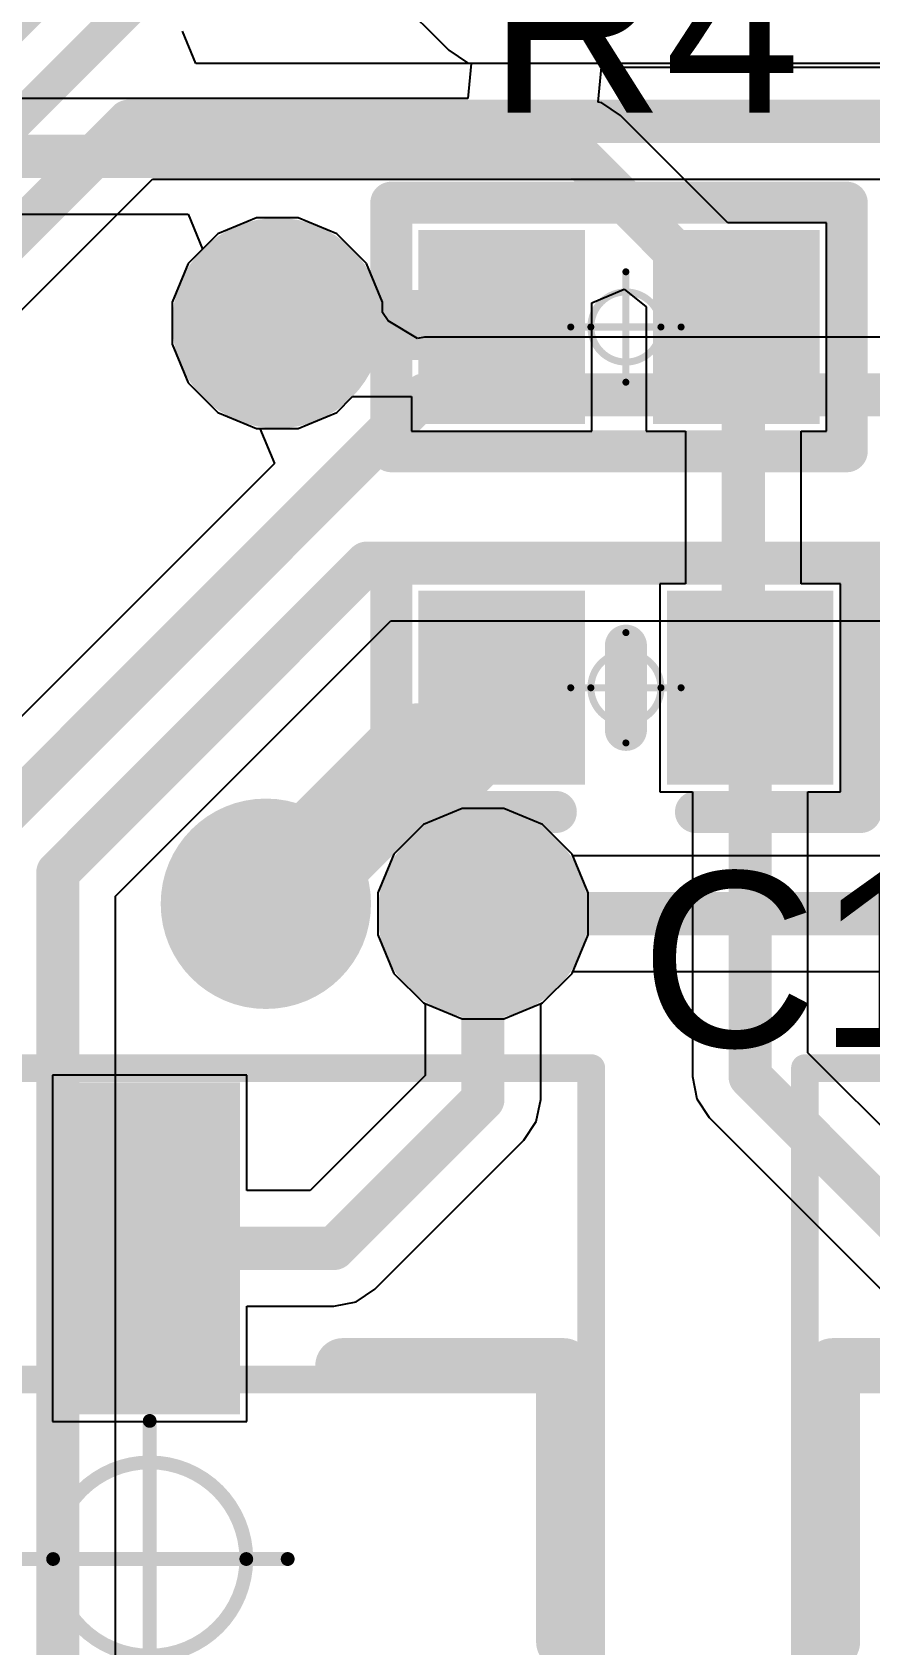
# Model space of a CAD drawing. Header units: inches. Extents: x -0.16 to 1.47, y -0.24 to 2.31.
# Drawn here: x 0.307 to 0.4265, y 1.4136 to 1.6435 of the extents above; entities that cross this region are included whole.
import ezdxf

# ---------------------------------------------------------------- set-up
doc = ezdxf.new("R2010")
doc.units = ezdxf.units.IN
doc.header["$MEASUREMENT"] = 0
for name, color, linetype in [('Bottom Layer', 5, 'Continuous'), ('Bottom Solder', 6, 'Continuous'), ('GND', 76, 'Continuous'), ('Mechanical 13', 56, 'Continuous'), ('Mechanical 15', 56, 'Continuous'), ('POWER', 16, 'Continuous'), ('Top Layer', 1, 'Continuous'), ('Top Overlay', 2, 'Continuous'), ('Top Paste', 8, 'Continuous'), ('Top Solder', 216, 'Continuous'), ('Via Holes', 16, 'Continuous')]:
    doc.layers.add(name, color=color, linetype=linetype)
doc.styles.add('Arial', font='', dxfattribs={"height": 0.2})
doc.styles.get('Arial').set_extended_font_data('Arial')

# ---------------------------------------------------------------- blocks, each defined once
blk = doc.blocks.new('SOT23_3L_14')
at = {"layer": 'Top Layer'}
for points in [[(0.00886, 0.02461), (-0.00886, 0.02461), (-0.00886, 0.06398), (0.00886, 0.06398)], [(-0.02854, -0.06469), (-0.04626, -0.06469), (-0.04626, -0.02531), (-0.02854, -0.02531)], [(0.04626, -0.06469), (0.02854, -0.06469), (0.02854, -0.02531), (0.04626, -0.02531)]]:
    blk.add_hatch(color=1, dxfattribs=at).paths.add_polyline_path(points)
at = {"layer": 'Top Paste'}
for points in [[(0.00886, 0.02461), (-0.00886, 0.02461), (-0.00886, 0.06398), (0.00886, 0.06398)], [(-0.02854, -0.06469), (-0.04626, -0.06469), (-0.04626, -0.02531), (-0.02854, -0.02531)], [(0.04626, -0.06469), (0.02854, -0.06469), (0.02854, -0.02531), (0.04626, -0.02531)]]:
    blk.add_hatch(color=8, dxfattribs=at).paths.add_polyline_path(points)
at = {"layer": 'Top Solder'}
for points in [[(0.01286, 0.02061), (-0.01286, 0.02061), (-0.01286, 0.06798), (0.01286, 0.06798)], [(-0.02454, -0.06869), (-0.05026, -0.06869), (-0.05026, -0.02131), (-0.02454, -0.02131)], [(0.05026, -0.06869), (0.02454, -0.06869), (0.02454, -0.02131), (0.05026, -0.02131)]]:
    blk.add_hatch(color=216, dxfattribs=at).paths.add_polyline_path(points)
at = {"layer": 'Mechanical 13'}
for points in [[(-0.05906, -0.02559, 0.00394, 0.00394, 0), (-0.05906, 0.02559, 0.00394, 0.00394, 0)], [(-0.05906, 0.02559, 0.00394, 0.00394, 0), (0.05906, 0.02559, 0.00394, 0.00394, 0)], [(0.05906, -0.02559, 0.00394, 0.00394, 0), (0.05906, 0.02559, 0.00394, 0.00394, 0)], [(-0.05906, -0.02559, 0.00394, 0.00394, 0), (0.05906, -0.02559, 0.00394, 0.00394, 0)]]:
    blk.add_lwpolyline(points, format="xyseb", dxfattribs=at)
for points in [[(-0.06004, 0.02559, 0.00197, 0.00197, 1), (-0.05807, 0.02559, 0.00197, 0.00197, 1)], [(-0.06004, 0.02559, 0.00197, 0.00197, 1), (-0.05807, 0.02559, 0.00197, 0.00197, 1)], [(0.05807, 0.02559, 0.00197, 0.00197, 1), (0.06004, 0.02559, 0.00197, 0.00197, 1)], [(0.05807, 0.02559, 0.00197, 0.00197, 1), (0.06004, 0.02559, 0.00197, 0.00197, 1)], [(-0.06004, -0.02559, 0.00197, 0.00197, 1), (-0.05807, -0.02559, 0.00197, 0.00197, 1)], [(-0.06004, -0.02559, 0.00197, 0.00197, 1), (-0.05807, -0.02559, 0.00197, 0.00197, 1)], [(0.05807, -0.02559, 0.00197, 0.00197, 1), (0.06004, -0.02559, 0.00197, 0.00197, 1)], [(0.05807, -0.02559, 0.00197, 0.00197, 1), (0.06004, -0.02559, 0.00197, 0.00197, 1)]]:
    blk.add_lwpolyline(points, format="xyseb", close=True, dxfattribs=at)
at = {"layer": 'Mechanical 15'}
for points in [[(-0.06299, -0.07, 0.00394, 0.00394, 0), (-0.06299, 0.07, 0.00394, 0.00394, 0)], [(-0.06299, 0.07, 0.00394, 0.00394, 0), (0.06299, 0.07, 0.00394, 0.00394, 0)], [(0.06299, -0.07, 0.00394, 0.00394, 0), (0.06299, 0.07, 0.00394, 0.00394, 0)], [(0, -0.01969, 0.00197, 0.00197, 0), (0, 0.01969, 0.00197, 0.00197, 0)], [(-0.01969, 0, 0.00197, 0.00197, 0), (0.01969, 0, 0.00197, 0.00197, 0)], [(-0.06299, -0.07, 0.00394, 0.00394, 0), (0.06299, -0.07, 0.00394, 0.00394, 0)]]:
    blk.add_lwpolyline(points, format="xyseb", dxfattribs=at)
for points in [[(-0.06398, 0.07, 0.00197, 0.00197, 1), (-0.06201, 0.07, 0.00197, 0.00197, 1)], [(-0.06398, 0.07, 0.00197, 0.00197, 1), (-0.06201, 0.07, 0.00197, 0.00197, 1)], [(0.06201, 0.07, 0.00197, 0.00197, 1), (0.06398, 0.07, 0.00197, 0.00197, 1)], [(0.06201, 0.07, 0.00197, 0.00197, 1), (0.06398, 0.07, 0.00197, 0.00197, 1)], [(-0.00049, 0.01969, 0.000984, 0.000984, 1), (0.00049, 0.01969, 0.000984, 0.000984, 1)], [(0.01378, 0, 0.00197, 0.00197, 1), (-0.01378, 0, 0.00197, 0.00197, 1)], [(-0.02018, 0, 0.000984, 0.000984, 1), (-0.01919, 0, 0.000984, 0.000984, 1)], [(-0.01427, 0, 0.000984, 0.000984, 1), (-0.01329, 0, 0.000984, 0.000984, 1)], [(0.01329, 0, 0.000984, 0.000984, 1), (0.01427, 0, 0.000984, 0.000984, 1)], [(0.01919, 0, 0.000984, 0.000984, 1), (0.02018, 0, 0.000984, 0.000984, 1)], [(-0.00049, -0.01969, 0.000984, 0.000984, 1), (0.00049, -0.01969, 0.000984, 0.000984, 1)], [(-0.06398, -0.07, 0.00197, 0.00197, 1), (-0.06201, -0.07, 0.00197, 0.00197, 1)], [(-0.06398, -0.07, 0.00197, 0.00197, 1), (-0.06201, -0.07, 0.00197, 0.00197, 1)], [(0.06201, -0.07, 0.00197, 0.00197, 1), (0.06398, -0.07, 0.00197, 0.00197, 1)], [(0.06201, -0.07, 0.00197, 0.00197, 1), (0.06398, -0.07, 0.00197, 0.00197, 1)]]:
    blk.add_lwpolyline(points, format="xyseb", close=True, dxfattribs=at)
at = {"layer": 'Top Overlay'}
for points in [[(-0.05906, 0.02756, 0.00787, 0.00787, 0), (-0.02756, 0.02756, 0.00787, 0.00787, 0)], [(-0.05906, -0.01181, 0.00787, 0.00787, 0), (-0.05906, 0.02756, 0.00787, 0.00787, 0)], [(0.02756, 0.02756, 0.00787, 0.00787, 0), (0.05906, 0.02756, 0.00787, 0.00787, 0)], [(0.05906, -0.01181, 0.00787, 0.00787, 0), (0.05906, 0.02756, 0.00787, 0.00787, 0)]]:
    blk.add_lwpolyline(points, format="xyseb", dxfattribs=at)
for points in [[(-0.06102, 0.02756, 0.00394, 0.00394, 1), (-0.05709, 0.02756, 0.00394, 0.00394, 1)], [(-0.06102, 0.02756, 0.00394, 0.00394, 1), (-0.05709, 0.02756, 0.00394, 0.00394, 1)], [(-0.02953, 0.02756, 0.00394, 0.00394, 1), (-0.02559, 0.02756, 0.00394, 0.00394, 1)], [(0.02559, 0.02756, 0.00394, 0.00394, 1), (0.02953, 0.02756, 0.00394, 0.00394, 1)], [(0.05709, 0.02756, 0.00394, 0.00394, 1), (0.06102, 0.02756, 0.00394, 0.00394, 1)], [(0.05709, 0.02756, 0.00394, 0.00394, 1), (0.06102, 0.02756, 0.00394, 0.00394, 1)], [(-0.06102, -0.01181, 0.00394, 0.00394, 1), (-0.05709, -0.01181, 0.00394, 0.00394, 1)], [(0.05709, -0.01181, 0.00394, 0.00394, 1), (0.06102, -0.01181, 0.00394, 0.00394, 1)], [(-0.05807, -0.06, 0.00984, 0.00984, 1), (-0.06791, -0.06, 0.00984, 0.00984, 1)], [(-0.07037, -0.06, 0.00492, 0.00492, 1), (-0.06545, -0.06, 0.00492, 0.00492, 1)], [(-0.06053, -0.06, 0.00492, 0.00492, 1), (-0.05561, -0.06, 0.00492, 0.00492, 1)]]:
    blk.add_lwpolyline(points, format="xyseb", close=True, dxfattribs=at)
blk = doc.blocks.new('C_0402_L_46')
at = {"layer": 'Top Layer'}
for points in [[(-0.02559, 0.00984), (-0.00984, 0.00984), (-0.00984, -0.00984), (-0.02559, -0.00984)], [(0.00984, 0.00984), (0.02559, 0.00984), (0.02559, -0.00985), (0.00984, -0.00985)]]:
    blk.add_hatch(color=1, dxfattribs=at).paths.add_polyline_path(points)
at = {"layer": 'Top Paste'}
for points in [[(-0.02559, 0.00984), (-0.00984, 0.00984), (-0.00984, -0.00984), (-0.02559, -0.00984)], [(0.00984, 0.00984), (0.02559, 0.00984), (0.02559, -0.00985), (0.00984, -0.00985)]]:
    blk.add_hatch(color=8, dxfattribs=at).paths.add_polyline_path(points)
at = {"layer": 'Top Solder'}
for points in [[(-0.02959, 0.01384), (-0.00584, 0.01384), (-0.00584, -0.01384), (-0.02959, -0.01384)], [(0.00584, 0.01384), (0.02959, 0.01384), (0.02959, -0.01385), (0.00584, -0.01385)]]:
    blk.add_hatch(color=216, dxfattribs=at).paths.add_polyline_path(points)
at = {"layer": 'Mechanical 15'}
for points in [[(0, 0.00787, 0.001, 0.001, 0), (0, -0.00787, 0.001, 0.001, 0)], [(0.00787, 0, 0.001, 0.001, 0), (-0.00787, 0, 0.001, 0.001, 0)]]:
    blk.add_lwpolyline(points, format="xyseb", dxfattribs=at)
for points in [[(-0.00025, 0.00787, 0.0005, 0.0005, 1), (0.00025, 0.00787, 0.0005, 0.0005, 1)], [(0.005, 0, 0.001, 0.001, 1), (-0.005, 0, 0.001, 0.001, 1)], [(-0.00812, 0, 0.0005, 0.0005, 1), (-0.00762, 0, 0.0005, 0.0005, 1)], [(-0.00525, 0, 0.0005, 0.0005, 1), (-0.00475, 0, 0.0005, 0.0005, 1)], [(0.00475, 0, 0.0005, 0.0005, 1), (0.00525, 0, 0.0005, 0.0005, 1)], [(0.00762, 0, 0.0005, 0.0005, 1), (0.00812, 0, 0.0005, 0.0005, 1)], [(-0.00025, -0.00787, 0.0005, 0.0005, 1), (0.00025, -0.00787, 0.0005, 0.0005, 1)]]:
    blk.add_lwpolyline(points, format="xyseb", close=True, dxfattribs=at)
at = {"layer": 'Top Overlay'}
for points in [[(-0.01, 0.01771, 0.006, 0.006, 0), (-0.03346, 0.01771, 0.006, 0.006, 0)], [(-0.03346, 0.01771, 0.006, 0.006, 0), (-0.03346, -0.01771, 0.006, 0.006, 0)], [(0.03346, 0.01771, 0.006, 0.006, 0), (0.01, 0.01771, 0.006, 0.006, 0)], [(0.03346, 0.01771, 0.006, 0.006, 0), (0.03346, -0.01772, 0.006, 0.006, 0)], [(0, 0.006, 0.006, 0.006, 0), (0, -0.006, 0.006, 0.006, 0)], [(-0.01, -0.01771, 0.006, 0.006, 0), (-0.03346, -0.01771, 0.006, 0.006, 0)], [(-0.03345, -0.01772, 0.006, 0.006, 0), (-0.03346, -0.01771, 0.006, 0.006, 0)], [(0.03346, -0.01771, 0.006, 0.006, 0), (0.01, -0.01771, 0.006, 0.006, 0)]]:
    blk.add_lwpolyline(points, format="xyseb", dxfattribs=at)
for points in [[(-0.03496, 0.01771, 0.003, 0.003, 1), (-0.03196, 0.01771, 0.003, 0.003, 1)], [(-0.03496, 0.01771, 0.003, 0.003, 1), (-0.03196, 0.01771, 0.003, 0.003, 1)], [(-0.0115, 0.01771, 0.003, 0.003, 1), (-0.0085, 0.01771, 0.003, 0.003, 1)], [(0.0085, 0.01771, 0.003, 0.003, 1), (0.0115, 0.01771, 0.003, 0.003, 1)], [(0.03196, 0.01771, 0.003, 0.003, 1), (0.03496, 0.01771, 0.003, 0.003, 1)], [(0.03196, 0.01771, 0.003, 0.003, 1), (0.03496, 0.01771, 0.003, 0.003, 1)], [(-0.0015, 0.006, 0.003, 0.003, 1), (0.0015, 0.006, 0.003, 0.003, 1)], [(-0.0015, -0.006, 0.003, 0.003, 1), (0.0015, -0.006, 0.003, 0.003, 1)], [(-0.03496, -0.01771, 0.003, 0.003, 1), (-0.03196, -0.01771, 0.003, 0.003, 1)], [(-0.03496, -0.01771, 0.003, 0.003, 1), (-0.03196, -0.01771, 0.003, 0.003, 1)], [(-0.03496, -0.01771, 0.003, 0.003, 1), (-0.03196, -0.01771, 0.003, 0.003, 1)], [(-0.03495, -0.01772, 0.003, 0.003, 1), (-0.03195, -0.01772, 0.003, 0.003, 1)], [(-0.0115, -0.01771, 0.003, 0.003, 1), (-0.0085, -0.01771, 0.003, 0.003, 1)], [(0.0085, -0.01771, 0.003, 0.003, 1), (0.0115, -0.01771, 0.003, 0.003, 1)], [(0.03196, -0.01771, 0.003, 0.003, 1), (0.03496, -0.01771, 0.003, 0.003, 1)], [(0.03196, -0.01772, 0.003, 0.003, 1), (0.03496, -0.01772, 0.003, 0.003, 1)]]:
    blk.add_lwpolyline(points, format="xyseb", close=True, dxfattribs=at)
blk = doc.blocks.new('SOT23_3L_58')
at = {"layer": 'Top Layer'}
for points in [[(0.00886, 0.02461), (-0.00886, 0.02461), (-0.00886, 0.06398), (0.00886, 0.06398)], [(-0.02854, -0.06469), (-0.04626, -0.06469), (-0.04626, -0.02531), (-0.02854, -0.02531)], [(0.04626, -0.06469), (0.02854, -0.06469), (0.02854, -0.02531), (0.04626, -0.02531)]]:
    blk.add_hatch(color=1, dxfattribs=at).paths.add_polyline_path(points)
at = {"layer": 'Top Paste'}
for points in [[(0.00886, 0.02461), (-0.00886, 0.02461), (-0.00886, 0.06398), (0.00886, 0.06398)], [(-0.02854, -0.06469), (-0.04626, -0.06469), (-0.04626, -0.02531), (-0.02854, -0.02531)], [(0.04626, -0.06469), (0.02854, -0.06469), (0.02854, -0.02531), (0.04626, -0.02531)]]:
    blk.add_hatch(color=8, dxfattribs=at).paths.add_polyline_path(points)
at = {"layer": 'Top Solder'}
for points in [[(0.01286, 0.02061), (-0.01286, 0.02061), (-0.01286, 0.06798), (0.01286, 0.06798)], [(-0.02454, -0.06869), (-0.05026, -0.06869), (-0.05026, -0.02131), (-0.02454, -0.02131)], [(0.05026, -0.06869), (0.02454, -0.06869), (0.02454, -0.02131), (0.05026, -0.02131)]]:
    blk.add_hatch(color=216, dxfattribs=at).paths.add_polyline_path(points)
at = {"layer": 'Mechanical 13'}
for points in [[(-0.05906, -0.02559, 0.00394, 0.00394, 0), (-0.05906, 0.02559, 0.00394, 0.00394, 0)], [(-0.05906, 0.02559, 0.00394, 0.00394, 0), (0.05906, 0.02559, 0.00394, 0.00394, 0)], [(0.05906, -0.02559, 0.00394, 0.00394, 0), (0.05906, 0.02559, 0.00394, 0.00394, 0)], [(-0.05906, -0.02559, 0.00394, 0.00394, 0), (0.05906, -0.02559, 0.00394, 0.00394, 0)]]:
    blk.add_lwpolyline(points, format="xyseb", dxfattribs=at)
for points in [[(-0.06004, 0.02559, 0.00197, 0.00197, 1), (-0.05807, 0.02559, 0.00197, 0.00197, 1)], [(-0.06004, 0.02559, 0.00197, 0.00197, 1), (-0.05807, 0.02559, 0.00197, 0.00197, 1)], [(0.05807, 0.02559, 0.00197, 0.00197, 1), (0.06004, 0.02559, 0.00197, 0.00197, 1)], [(0.05807, 0.02559, 0.00197, 0.00197, 1), (0.06004, 0.02559, 0.00197, 0.00197, 1)], [(-0.06004, -0.02559, 0.00197, 0.00197, 1), (-0.05807, -0.02559, 0.00197, 0.00197, 1)], [(-0.06004, -0.02559, 0.00197, 0.00197, 1), (-0.05807, -0.02559, 0.00197, 0.00197, 1)], [(0.05807, -0.02559, 0.00197, 0.00197, 1), (0.06004, -0.02559, 0.00197, 0.00197, 1)], [(0.05807, -0.02559, 0.00197, 0.00197, 1), (0.06004, -0.02559, 0.00197, 0.00197, 1)]]:
    blk.add_lwpolyline(points, format="xyseb", close=True, dxfattribs=at)
at = {"layer": 'Mechanical 15'}
for points in [[(-0.06299, -0.07, 0.00394, 0.00394, 0), (-0.06299, 0.07, 0.00394, 0.00394, 0)], [(-0.06299, 0.07, 0.00394, 0.00394, 0), (0.06299, 0.07, 0.00394, 0.00394, 0)], [(0.06299, -0.07, 0.00394, 0.00394, 0), (0.06299, 0.07, 0.00394, 0.00394, 0)], [(0, -0.01969, 0.00197, 0.00197, 0), (0, 0.01969, 0.00197, 0.00197, 0)], [(-0.01969, 0, 0.00197, 0.00197, 0), (0.01969, 0, 0.00197, 0.00197, 0)], [(-0.06299, -0.07, 0.00394, 0.00394, 0), (0.06299, -0.07, 0.00394, 0.00394, 0)]]:
    blk.add_lwpolyline(points, format="xyseb", dxfattribs=at)
for points in [[(-0.06398, 0.07, 0.00197, 0.00197, 1), (-0.06201, 0.07, 0.00197, 0.00197, 1)], [(-0.06398, 0.07, 0.00197, 0.00197, 1), (-0.06201, 0.07, 0.00197, 0.00197, 1)], [(0.06201, 0.07, 0.00197, 0.00197, 1), (0.06398, 0.07, 0.00197, 0.00197, 1)], [(0.06201, 0.07, 0.00197, 0.00197, 1), (0.06398, 0.07, 0.00197, 0.00197, 1)], [(-0.00049, 0.01969, 0.000984, 0.000984, 1), (0.00049, 0.01969, 0.000984, 0.000984, 1)], [(0.01378, 0, 0.00197, 0.00197, 1), (-0.01378, 0, 0.00197, 0.00197, 1)], [(-0.02018, 0, 0.000984, 0.000984, 1), (-0.01919, 0, 0.000984, 0.000984, 1)], [(-0.01427, 0, 0.000984, 0.000984, 1), (-0.01329, 0, 0.000984, 0.000984, 1)], [(0.01329, 0, 0.000984, 0.000984, 1), (0.01427, 0, 0.000984, 0.000984, 1)], [(0.01919, 0, 0.000984, 0.000984, 1), (0.02018, 0, 0.000984, 0.000984, 1)], [(-0.00049, -0.01969, 0.000984, 0.000984, 1), (0.00049, -0.01969, 0.000984, 0.000984, 1)], [(-0.06398, -0.07, 0.00197, 0.00197, 1), (-0.06201, -0.07, 0.00197, 0.00197, 1)], [(-0.06398, -0.07, 0.00197, 0.00197, 1), (-0.06201, -0.07, 0.00197, 0.00197, 1)], [(0.06201, -0.07, 0.00197, 0.00197, 1), (0.06398, -0.07, 0.00197, 0.00197, 1)], [(0.06201, -0.07, 0.00197, 0.00197, 1), (0.06398, -0.07, 0.00197, 0.00197, 1)]]:
    blk.add_lwpolyline(points, format="xyseb", close=True, dxfattribs=at)
at = {"layer": 'Top Overlay'}
for points in [[(-0.05906, 0.02756, 0.00787, 0.00787, 0), (-0.02756, 0.02756, 0.00787, 0.00787, 0)], [(-0.05906, -0.01181, 0.00787, 0.00787, 0), (-0.05906, 0.02756, 0.00787, 0.00787, 0)], [(0.02756, 0.02756, 0.00787, 0.00787, 0), (0.05906, 0.02756, 0.00787, 0.00787, 0)], [(0.05906, -0.01181, 0.00787, 0.00787, 0), (0.05906, 0.02756, 0.00787, 0.00787, 0)]]:
    blk.add_lwpolyline(points, format="xyseb", dxfattribs=at)
for points in [[(-0.06102, 0.02756, 0.00394, 0.00394, 1), (-0.05709, 0.02756, 0.00394, 0.00394, 1)], [(-0.06102, 0.02756, 0.00394, 0.00394, 1), (-0.05709, 0.02756, 0.00394, 0.00394, 1)], [(-0.02953, 0.02756, 0.00394, 0.00394, 1), (-0.02559, 0.02756, 0.00394, 0.00394, 1)], [(0.02559, 0.02756, 0.00394, 0.00394, 1), (0.02953, 0.02756, 0.00394, 0.00394, 1)], [(0.05709, 0.02756, 0.00394, 0.00394, 1), (0.06102, 0.02756, 0.00394, 0.00394, 1)], [(0.05709, 0.02756, 0.00394, 0.00394, 1), (0.06102, 0.02756, 0.00394, 0.00394, 1)], [(-0.06102, -0.01181, 0.00394, 0.00394, 1), (-0.05709, -0.01181, 0.00394, 0.00394, 1)], [(0.05709, -0.01181, 0.00394, 0.00394, 1), (0.06102, -0.01181, 0.00394, 0.00394, 1)], [(-0.05807, -0.06, 0.00984, 0.00984, 1), (-0.06791, -0.06, 0.00984, 0.00984, 1)], [(-0.07037, -0.06, 0.00492, 0.00492, 1), (-0.06545, -0.06, 0.00492, 0.00492, 1)], [(-0.06053, -0.06, 0.00492, 0.00492, 1), (-0.05561, -0.06, 0.00492, 0.00492, 1)]]:
    blk.add_lwpolyline(points, format="xyseb", close=True, dxfattribs=at)
blk = doc.blocks.new('R_0402_L_65')
at = {"layer": 'Top Layer'}
for points in [[(-0.02363, 0.00984), (-0.00788, 0.00984), (-0.00788, -0.00985), (-0.02363, -0.00985)], [(0.00984, 0.00984), (0.02559, 0.00984), (0.02559, -0.00985), (0.00984, -0.00985)]]:
    blk.add_hatch(color=1, dxfattribs=at).paths.add_polyline_path(points)
at = {"layer": 'Top Paste'}
for points in [[(-0.02363, 0.00984), (-0.00788, 0.00984), (-0.00788, -0.00985), (-0.02363, -0.00985)], [(0.00984, 0.00984), (0.02559, 0.00984), (0.02559, -0.00985), (0.00984, -0.00985)]]:
    blk.add_hatch(color=8, dxfattribs=at).paths.add_polyline_path(points)
at = {"layer": 'Top Solder'}
for points in [[(-0.02763, 0.01384), (-0.00388, 0.01384), (-0.00388, -0.01385), (-0.02763, -0.01385)], [(0.00584, 0.01384), (0.02959, 0.01384), (0.02959, -0.01385), (0.00584, -0.01385)]]:
    blk.add_hatch(color=216, dxfattribs=at).paths.add_polyline_path(points)
at = {"layer": 'Mechanical 15'}
for points in [[(0, 0.00787, 0.001, 0.001, 0), (0, -0.00787, 0.001, 0.001, 0)], [(0.00787, 0, 0.001, 0.001, 0), (-0.00787, 0, 0.001, 0.001, 0)]]:
    blk.add_lwpolyline(points, format="xyseb", dxfattribs=at)
for points in [[(-0.00025, 0.00787, 0.0005, 0.0005, 1), (0.00025, 0.00787, 0.0005, 0.0005, 1)], [(0.005, 0, 0.001, 0.001, 1), (-0.005, 0, 0.001, 0.001, 1)], [(-0.00812, 0, 0.0005, 0.0005, 1), (-0.00762, 0, 0.0005, 0.0005, 1)], [(-0.00525, 0, 0.0005, 0.0005, 1), (-0.00475, 0, 0.0005, 0.0005, 1)], [(0.00475, 0, 0.0005, 0.0005, 1), (0.00525, 0, 0.0005, 0.0005, 1)], [(0.00762, 0, 0.0005, 0.0005, 1), (0.00812, 0, 0.0005, 0.0005, 1)], [(-0.00025, -0.00787, 0.0005, 0.0005, 1), (0.00025, -0.00787, 0.0005, 0.0005, 1)]]:
    blk.add_lwpolyline(points, format="xyseb", close=True, dxfattribs=at)
at = {"layer": 'Top Overlay'}
for points in [[(-0.0315, 0.01771, 0.006, 0.006, 0), (-0.0315, -0.01772, 0.006, 0.006, 0)], [(0.03346, 0.01771, 0.006, 0.006, 0), (-0.0315, 0.01771, 0.006, 0.006, 0)], [(0.03346, 0.01771, 0.006, 0.006, 0), (0.03346, -0.01772, 0.006, 0.006, 0)], [(0.03346, -0.01772, 0.006, 0.006, 0), (-0.0315, -0.01772, 0.006, 0.006, 0)]]:
    blk.add_lwpolyline(points, format="xyseb", dxfattribs=at)
for points in [[(-0.033, 0.01771, 0.003, 0.003, 1), (-0.03, 0.01771, 0.003, 0.003, 1)], [(-0.033, 0.01771, 0.003, 0.003, 1), (-0.03, 0.01771, 0.003, 0.003, 1)], [(0.03196, 0.01771, 0.003, 0.003, 1), (0.03496, 0.01771, 0.003, 0.003, 1)], [(0.03196, 0.01771, 0.003, 0.003, 1), (0.03496, 0.01771, 0.003, 0.003, 1)], [(-0.033, -0.01772, 0.003, 0.003, 1), (-0.03, -0.01772, 0.003, 0.003, 1)], [(-0.033, -0.01772, 0.003, 0.003, 1), (-0.03, -0.01772, 0.003, 0.003, 1)], [(0.03196, -0.01772, 0.003, 0.003, 1), (0.03496, -0.01772, 0.003, 0.003, 1)], [(0.03196, -0.01772, 0.003, 0.003, 1), (0.03496, -0.01772, 0.003, 0.003, 1)]]:
    blk.add_lwpolyline(points, format="xyseb", close=True, dxfattribs=at)

msp = doc.modelspace()

# ---------------------------------------------------------------- hatches: boundary and pattern name
at = {"layer": 'Bottom Layer'}
h = msp.add_hatch(color=5, dxfattribs=at)
edge = h.paths.add_edge_path()
edge.add_arc((0.342, 1.602), 0.01, 0, 360)
h = msp.add_hatch(color=5, dxfattribs=at)
edge = h.paths.add_edge_path()
edge.add_arc((0.34036, 1.51921), 0.01, 0, 360)
h = msp.add_hatch(color=5, dxfattribs=at)
edge = h.paths.add_edge_path()
edge.add_arc((0.37132, 1.51779), 0.01, 0, 360)
at = {"layer": 'Bottom Solder'}
h = msp.add_hatch(color=6, dxfattribs=at)
edge = h.paths.add_edge_path()
edge.add_arc((0.342, 1.602), 0.014, 0, 360)
h = msp.add_hatch(color=6, dxfattribs=at)
edge = h.paths.add_edge_path()
edge.add_arc((0.34036, 1.51921), 0.014, 0, 360)
h = msp.add_hatch(color=6, dxfattribs=at)
edge = h.paths.add_edge_path()
edge.add_arc((0.37132, 1.51779), 0.014, 0, 360)
at = {"layer": 'GND'}
h = msp.add_hatch(color=76, dxfattribs=at)
edge = h.paths.add_edge_path()
edge.add_arc((0.342, 1.602), 0.015, 0, 360)
h = msp.add_hatch(color=76, dxfattribs=at)
edge = h.paths.add_edge_path()
edge.add_arc((0.37132, 1.51779), 0.015, 0, 360)
at = {"layer": 'POWER'}
h = msp.add_hatch(color=16, dxfattribs=at)
edge = h.paths.add_edge_path()
edge.add_arc((0.34036, 1.51921), 0.015, 0, 360)
h = msp.add_hatch(color=16, dxfattribs=at)
edge = h.paths.add_edge_path()
edge.add_arc((0.37132, 1.51779), 0.015, 0, 360)
at = {"layer": 'Top Layer'}
h = msp.add_hatch(color=1, dxfattribs=at)
edge = h.paths.add_edge_path()
edge.add_arc((0.342, 1.602), 0.01, 0, 360)
h = msp.add_hatch(color=1, dxfattribs=at)
edge = h.paths.add_edge_path()
edge.add_arc((0.34036, 1.51921), 0.01, 0, 360)
h = msp.add_hatch(color=1, dxfattribs=at)
edge = h.paths.add_edge_path()
edge.add_arc((0.37132, 1.51779), 0.01, 0, 360)
at = {"layer": 'Top Solder'}
h = msp.add_hatch(color=216, dxfattribs=at)
edge = h.paths.add_edge_path()
edge.add_arc((0.342, 1.602), 0.014, 0, 360)
h = msp.add_hatch(color=216, dxfattribs=at)
edge = h.paths.add_edge_path()
edge.add_arc((0.34036, 1.51921), 0.014, 0, 360)
h = msp.add_hatch(color=216, dxfattribs=at)
edge = h.paths.add_edge_path()
edge.add_arc((0.37132, 1.51779), 0.014, 0, 360)
at = {"layer": 'Via Holes'}
h = msp.add_hatch(color=7, dxfattribs=at)
edge = h.paths.add_edge_path()
edge.add_arc((0.342, 1.602), 0.005, 0, 360)
h = msp.add_hatch(color=7, dxfattribs=at)
edge = h.paths.add_edge_path()
edge.add_arc((0.34036, 1.51921), 0.005, 0, 360)
h = msp.add_hatch(color=7, dxfattribs=at)
edge = h.paths.add_edge_path()
edge.add_arc((0.37132, 1.51779), 0.005, 0, 360)

# ---------------------------------------------------------------- linework, layer by layer
at = {"layer": 'Bottom Layer'}
for p, q in [((0.33037, 1.63902), (0.32845, 1.64364)), ((0.47528, 1.63902), (0.33037, 1.63902)), ((0.24374, 1.54209), (0.32419, 1.62254)), ((0.32419, 1.62254), (0.47195, 1.62254)), ((0.33902, 1.617), (0.3335, 1.61472)), ((0.34498, 1.617), (0.33902, 1.617)), ((0.3505, 1.61472), (0.34498, 1.617)), ((0.3335, 1.61472), (0.32928, 1.6105)), ((0.35472, 1.6105), (0.3505, 1.61472)), ((0.32928, 1.6105), (0.327, 1.60498)), ((0.357, 1.60498), (0.35472, 1.6105)), ((0.327, 1.60498), (0.327, 1.59902)), ((0.357, 1.6035), (0.357, 1.60498)), ((0.35783, 1.60231), (0.357, 1.6035)), ((0.362, 1.59982), (0.35783, 1.60231)), ((0.327, 1.59902), (0.32928, 1.5935)), ((0.363, 1.60002), (0.362, 1.59982)), ((0.42897, 1.60002), (0.363, 1.60002)), ((0.363, 1.60002), (0.363, 1.60002)), ((0.32928, 1.5935), (0.3335, 1.58928)), ((0.3335, 1.58928), (0.33902, 1.587)), ((0.33902, 1.587), (0.3395, 1.587)), ((0.3395, 1.587), (0.34157, 1.582)), ((0.34157, 1.582), (0.2937, 1.53414)), ((0.31893, 1.52028), (0.35819, 1.55954)), ((0.35819, 1.55954), (0.46697, 1.55954)), ((0.36834, 1.53279), (0.36283, 1.5305)), ((0.37431, 1.53279), (0.36834, 1.53279)), ((0.37982, 1.5305), (0.37431, 1.53279)), ((0.36283, 1.5305), (0.35861, 1.52628)), ((0.38404, 1.52628), (0.37982, 1.5305)), ((0.35861, 1.52628), (0.35632, 1.52077)), ((0.38415, 1.52603), (0.38404, 1.52628)), ((0.47037, 1.52603), (0.38415, 1.52603)), ((0.31893, 1.18273), (0.31893, 1.52028)), ((0.35632, 1.52077), (0.35632, 1.5148)), ((0.35632, 1.5148), (0.35861, 1.50929)), ((0.35861, 1.50929), (0.36283, 1.50507)), ((0.37982, 1.50507), (0.38404, 1.50929)), ((0.38404, 1.50929), (0.38415, 1.50955)), ((0.38415, 1.50955), (0.47379, 1.50955)), ((0.36283, 1.50507), (0.36834, 1.50279)), ((0.37431, 1.50279), (0.37982, 1.50507)), ((0.36834, 1.50279), (0.37431, 1.50279))]:
    msp.add_line(p, q, dxfattribs=at)
for points in [[(0.20685, 1.54781, 0.00616, 0.00616, 0), (0.36574, 1.7067, 0.00616, 0.00616, 0)], [(0.21743, 1.54343, 0.005, 0.005, 0), (0.352, 1.678, 0.005, 0.005, 0)], [(0.23551, 1.54551, 0.00616, 0.00616, 0), (0.32078, 1.63078, 0.00616, 0.00616, 0)], [(0.32078, 1.63078, 0.00616, 0.00616, 0), (0.48332, 1.63078, 0.00616, 0.00616, 0)], [(0.29953, 1.52831, 0.00616, 0.00616, 0), (0.363, 1.59178, 0.00616, 0.00616, 0)], [(0.363, 1.59178, 0.00616, 0.00616, 0), (0.44179, 1.59178, 0.00616, 0.00616, 0)], [(0.31069, 1.52369, 0.00616, 0.00616, 0), (0.35478, 1.56778, 0.00616, 0.00616, 0)], [(0.35478, 1.56778, 0.00616, 0.00616, 0), (0.47979, 1.56778, 0.00616, 0.00616, 0)], [(0.31069, 1.18026, 0.00616, 0.00616, 0), (0.31069, 1.52369, 0.00616, 0.00616, 0)], [(0.37132, 1.51779, 0.00616, 0.00616, 0), (0.47379, 1.51779, 0.00616, 0.00616, 0)]]:
    msp.add_lwpolyline(points, format="xyseb", dxfattribs=at)
for points in [[(0.31924, 1.63078, 0.00308, 0.00308, 1), (0.32232, 1.63078, 0.00308, 0.00308, 1)], [(0.31924, 1.63078, 0.00308, 0.00308, 1), (0.32232, 1.63078, 0.00308, 0.00308, 1)], [(0.36146, 1.59178, 0.00308, 0.00308, 1), (0.36454, 1.59178, 0.00308, 0.00308, 1)], [(0.36146, 1.59178, 0.00308, 0.00308, 1), (0.36454, 1.59178, 0.00308, 0.00308, 1)], [(0.35324, 1.56778, 0.00308, 0.00308, 1), (0.35632, 1.56778, 0.00308, 0.00308, 1)], [(0.35324, 1.56778, 0.00308, 0.00308, 1), (0.35632, 1.56778, 0.00308, 0.00308, 1)], [(0.30915, 1.52369, 0.00308, 0.00308, 1), (0.31223, 1.52369, 0.00308, 0.00308, 1)], [(0.30915, 1.52369, 0.00308, 0.00308, 1), (0.31223, 1.52369, 0.00308, 0.00308, 1)], [(0.36978, 1.51779, 0.00308, 0.00308, 1), (0.37286, 1.51779, 0.00308, 0.00308, 1)]]:
    msp.add_lwpolyline(points, format="xyseb", close=True, dxfattribs=at)
at = {"layer": 'Top Layer'}
for p, q in [((0.29583, 1.71152), (0.36644, 1.64091)), ((0.36644, 1.64091), (0.36644, 1.64091)), ((0.36644, 1.64091), (0.36911, 1.63912)), ((0.36911, 1.63912), (0.36964, 1.63902)), ((0.36964, 1.63902), (0.36915, 1.63402)), ((0.38774, 1.6335), (0.38823, 1.6385)), ((0.38823, 1.6385), (0.46836, 1.6385)), ((0.36915, 1.63402), (0.2894, 1.63402)), ((0.38827, 1.63339), (0.38774, 1.6335)), ((0.39094, 1.6316), (0.38827, 1.63339)), ((0.40625, 1.6163), (0.39094, 1.6316)), ((0.2894, 1.61754), (0.32926, 1.61754)), ((0.32926, 1.61754), (0.33133, 1.61254)), ((0.42035, 1.6163), (0.40625, 1.6163)), ((0.42035, 1.58661), (0.42035, 1.6163)), ((0.33133, 1.61254), (0.32928, 1.6105)), ((0.32928, 1.6105), (0.327, 1.60498)), ((0.327, 1.60498), (0.327, 1.59902)), ((0.38688, 1.60488), (0.39146, 1.60686)), ((0.38688, 1.58661), (0.38688, 1.60488)), ((0.39146, 1.60686), (0.3946, 1.60431)), ((0.3946, 1.60431), (0.3946, 1.58661)), ((0.327, 1.59902), (0.32928, 1.5935)), ((0.32928, 1.5935), (0.3335, 1.58928)), ((0.3505, 1.58928), (0.35274, 1.59153)), ((0.35274, 1.59153), (0.36114, 1.59153)), ((0.36114, 1.59153), (0.36114, 1.58661)), ((0.3335, 1.58928), (0.33902, 1.587)), ((0.34498, 1.587), (0.3505, 1.58928)), ((0.33902, 1.587), (0.34498, 1.587)), ((0.36114, 1.58661), (0.38688, 1.58661)), ((0.3946, 1.58661), (0.40022, 1.58661)), ((0.40022, 1.58661), (0.40022, 1.56485)), ((0.4167, 1.56485), (0.4167, 1.58661)), ((0.4167, 1.58661), (0.42035, 1.58661)), ((0.40022, 1.56485), (0.39657, 1.56485)), ((0.39657, 1.56485), (0.39657, 1.53517)), ((0.42231, 1.56485), (0.4167, 1.56485)), ((0.42231, 1.53517), (0.42231, 1.56485)), ((0.39657, 1.53517), (0.4012, 1.53517)), ((0.4012, 1.53517), (0.4012, 1.49456)), ((0.41768, 1.49797), (0.41768, 1.53517)), ((0.41768, 1.53517), (0.42231, 1.53517)), ((0.36834, 1.53279), (0.36283, 1.5305)), ((0.37431, 1.53279), (0.36834, 1.53279)), ((0.37982, 1.5305), (0.37431, 1.53279)), ((0.36283, 1.5305), (0.35861, 1.52628)), ((0.38404, 1.52628), (0.37982, 1.5305)), ((0.35861, 1.52628), (0.35632, 1.52077)), ((0.38632, 1.52077), (0.38404, 1.52628)), ((0.35632, 1.52077), (0.35632, 1.5148)), ((0.38632, 1.5148), (0.38632, 1.52077)), ((0.35632, 1.5148), (0.35861, 1.50929)), ((0.38404, 1.50929), (0.38632, 1.5148)), ((0.35861, 1.50929), (0.36283, 1.50507)), ((0.37982, 1.50507), (0.38404, 1.50929)), ((0.36283, 1.50507), (0.36308, 1.50496)), ((0.36308, 1.50496), (0.36308, 1.49473)), ((0.37956, 1.50496), (0.37982, 1.50507)), ((0.37956, 1.49132), (0.37956, 1.50496)), ((0.43734, 1.47831), (0.41768, 1.49797)), ((0.33765, 1.49476), (0.30993, 1.49476)), ((0.30993, 1.49476), (0.30993, 1.44539)), ((0.33765, 1.47831), (0.33765, 1.49476)), ((0.36308, 1.49473), (0.34666, 1.47831)), ((0.4012, 1.49456), (0.4012, 1.49456)), ((0.4012, 1.49456), (0.40183, 1.49141)), ((0.37893, 1.48817), (0.37956, 1.49132)), ((0.37956, 1.49132), (0.37956, 1.49132)), ((0.40183, 1.49141), (0.40361, 1.48873)), ((0.37715, 1.4855), (0.37893, 1.48817)), ((0.40361, 1.48873), (0.4281, 1.46425)), ((0.3559, 1.46425), (0.37715, 1.4855)), ((0.37715, 1.4855), (0.37715, 1.4855)), ((0.34666, 1.47831), (0.33765, 1.47831)), ((0.35007, 1.46183), (0.35322, 1.46246)), ((0.35322, 1.46246), (0.3559, 1.46425)), ((0.33765, 1.44539), (0.33765, 1.46183)), ((0.33765, 1.46183), (0.35007, 1.46183)), ((0.35007, 1.46183), (0.35007, 1.46183)), ((0.30993, 1.44539), (0.33765, 1.44539))]:
    msp.add_line(p, q, dxfattribs=at)
for points in [[(0.25979, 1.62578, 0.00616, 0.00616, 0), (0.38512, 1.62578, 0.00616, 0.00616, 0)], [(0.38512, 1.62578, 0.00616, 0.00616, 0), (0.40747, 1.60342, 0.00616, 0.00616, 0)], [(0.342, 1.602, 0.01, 0.01, 0), (0.34227, 1.60173, 0.01, 0.01, 0)], [(0.34227, 1.60173, 0.01, 0.01, 0), (0.37374, 1.60173, 0.01, 0.01, 0)], [(0.37374, 1.60173, 0.01, 0.01, 0), (0.37401, 1.60145, 0.01, 0.01, 0)], [(0.40747, 1.60145, 0.00616, 0.00616, 0), (0.40747, 1.60342, 0.00616, 0.00616, 0)], [(0.40846, 1.55099, 0.00616, 0.00616, 0), (0.40846, 1.60244, 0.00616, 0.00616, 0)], [(0.37401, 1.54804, 0.015, 0.015, 0), (0.37401, 1.55001, 0.015, 0.015, 0)], [(0.36626, 1.54029, 0.015, 0.015, 0), (0.37401, 1.54804, 0.015, 0.015, 0)], [(0.40846, 1.55099, 0.00616, 0.00616, 0), (0.40944, 1.55001, 0.00616, 0.00616, 0)], [(0.40944, 1.49456, 0.00616, 0.00616, 0), (0.40944, 1.55001, 0.00616, 0.00616, 0)], [(0.34093, 1.51921, 0.015, 0.015, 0), (0.362, 1.54029, 0.015, 0.015, 0)], [(0.362, 1.54029, 0.015, 0.015, 0), (0.36626, 1.54029, 0.015, 0.015, 0)], [(0.34036, 1.51921, 0.015, 0.015, 0), (0.34093, 1.51921, 0.015, 0.015, 0)], [(0.37132, 1.49132, 0.00616, 0.00616, 0), (0.37132, 1.51779, 0.00616, 0.00616, 0)], [(0.40944, 1.49456, 0.00616, 0.00616, 0), (0.43393, 1.47007, 0.00616, 0.00616, 0)], [(0.35007, 1.47007, 0.00616, 0.00616, 0), (0.37132, 1.49132, 0.00616, 0.00616, 0)], [(0.32379, 1.47007, 0.00616, 0.00616, 0), (0.35007, 1.47007, 0.00616, 0.00616, 0)]]:
    msp.add_lwpolyline(points, format="xyseb", dxfattribs=at)
for points in [[(0.38358, 1.62578, 0.00308, 0.00308, 1), (0.38666, 1.62578, 0.00308, 0.00308, 1)], [(0.38358, 1.62578, 0.00308, 0.00308, 1), (0.38666, 1.62578, 0.00308, 0.00308, 1)], [(0.3395, 1.602, 0.005, 0.005, 1), (0.3445, 1.602, 0.005, 0.005, 1)], [(0.33977, 1.60173, 0.005, 0.005, 1), (0.34477, 1.60173, 0.005, 0.005, 1)], [(0.33977, 1.60173, 0.005, 0.005, 1), (0.34477, 1.60173, 0.005, 0.005, 1)], [(0.37124, 1.60173, 0.005, 0.005, 1), (0.37624, 1.60173, 0.005, 0.005, 1)], [(0.37124, 1.60173, 0.005, 0.005, 1), (0.37624, 1.60173, 0.005, 0.005, 1)], [(0.37151, 1.60145, 0.005, 0.005, 1), (0.37651, 1.60145, 0.005, 0.005, 1)], [(0.40593, 1.60342, 0.00308, 0.00308, 1), (0.40902, 1.60342, 0.00308, 0.00308, 1)], [(0.40593, 1.60342, 0.00308, 0.00308, 1), (0.40902, 1.60342, 0.00308, 0.00308, 1)], [(0.40692, 1.60244, 0.00308, 0.00308, 1), (0.41, 1.60244, 0.00308, 0.00308, 1)], [(0.40593, 1.60145, 0.00308, 0.00308, 1), (0.40902, 1.60145, 0.00308, 0.00308, 1)], [(0.37026, 1.55001, 0.0075, 0.0075, 1), (0.37776, 1.55001, 0.0075, 0.0075, 1)], [(0.37026, 1.54804, 0.0075, 0.0075, 1), (0.37776, 1.54804, 0.0075, 0.0075, 1)], [(0.37026, 1.54804, 0.0075, 0.0075, 1), (0.37776, 1.54804, 0.0075, 0.0075, 1)], [(0.40692, 1.55099, 0.00308, 0.00308, 1), (0.41, 1.55099, 0.00308, 0.00308, 1)], [(0.40692, 1.55099, 0.00308, 0.00308, 1), (0.41, 1.55099, 0.00308, 0.00308, 1)], [(0.4079, 1.55001, 0.00308, 0.00308, 1), (0.41098, 1.55001, 0.00308, 0.00308, 1)], [(0.4079, 1.55001, 0.00308, 0.00308, 1), (0.41098, 1.55001, 0.00308, 0.00308, 1)], [(0.35825, 1.54029, 0.0075, 0.0075, 1), (0.36575, 1.54029, 0.0075, 0.0075, 1)], [(0.35825, 1.54029, 0.0075, 0.0075, 1), (0.36575, 1.54029, 0.0075, 0.0075, 1)], [(0.36251, 1.54029, 0.0075, 0.0075, 1), (0.37001, 1.54029, 0.0075, 0.0075, 1)], [(0.36251, 1.54029, 0.0075, 0.0075, 1), (0.37001, 1.54029, 0.0075, 0.0075, 1)], [(0.33661, 1.51921, 0.0075, 0.0075, 1), (0.34411, 1.51921, 0.0075, 0.0075, 1)], [(0.33718, 1.51921, 0.0075, 0.0075, 1), (0.34468, 1.51921, 0.0075, 0.0075, 1)], [(0.33718, 1.51921, 0.0075, 0.0075, 1), (0.34468, 1.51921, 0.0075, 0.0075, 1)], [(0.36978, 1.51779, 0.00308, 0.00308, 1), (0.37286, 1.51779, 0.00308, 0.00308, 1)], [(0.4079, 1.49456, 0.00308, 0.00308, 1), (0.41098, 1.49456, 0.00308, 0.00308, 1)], [(0.4079, 1.49456, 0.00308, 0.00308, 1), (0.41098, 1.49456, 0.00308, 0.00308, 1)], [(0.36978, 1.49132, 0.00308, 0.00308, 1), (0.37286, 1.49132, 0.00308, 0.00308, 1)], [(0.36978, 1.49132, 0.00308, 0.00308, 1), (0.37286, 1.49132, 0.00308, 0.00308, 1)], [(0.32225, 1.47007, 0.00308, 0.00308, 1), (0.32533, 1.47007, 0.00308, 0.00308, 1)], [(0.34853, 1.47007, 0.00308, 0.00308, 1), (0.35161, 1.47007, 0.00308, 0.00308, 1)], [(0.34853, 1.47007, 0.00308, 0.00308, 1), (0.35161, 1.47007, 0.00308, 0.00308, 1)]]:
    msp.add_lwpolyline(points, format="xyseb", close=True, dxfattribs=at)

# ---------------------------------------------------------------- block references
at = {"rotation": 180}
for name, p in [('R_0402_L_65', (0.39172, 1.60145)), ('C_0402_L_46', (0.39172, 1.55001))]:
    msp.add_blockref(name, p, dxfattribs=at)
for name, p in [('SOT23_3L_14', (0.32379, 1.42578)), ('SOT23_3L_58', (0.48025, 1.42578))]:
    msp.add_blockref(name, p)

# ---------------------------------------------------------------- texts
at = {"layer": 'Top Overlay', "style": 'Arial'}
for s, p in [('R4', (0.372, 1.632)), ('C12', (0.39379, 1.49878))]:
    msp.add_text(s, height=0.025, dxfattribs=at).set_placement(p)

doc.saveas('drawing.dxf')
